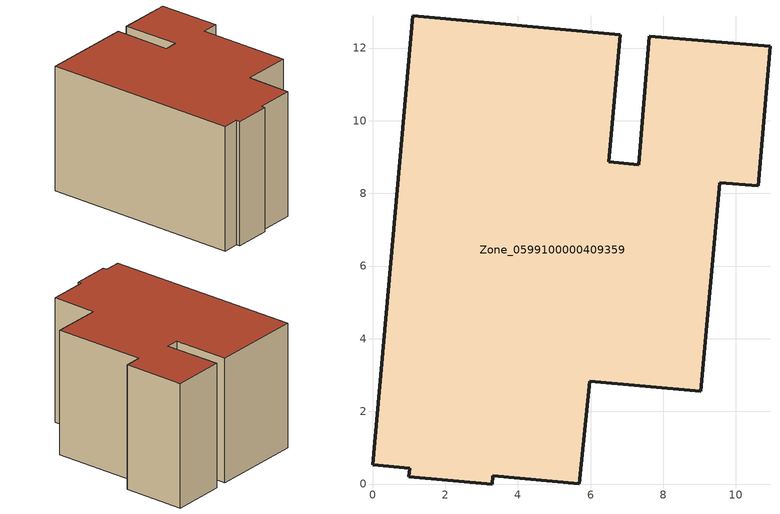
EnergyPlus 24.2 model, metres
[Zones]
Zone_0599100000409359
 floor ground (C_G): 5.69,0.01 3.31,0.23 3.29,0 1,0.2 1.02,0.43 0,0.53 1.1,12.88 6.82,12.37 6.5,8.87 7.33,8.79 7.62,12.33 10.94,12.05 10.61,8.21 9.56,8.29 9.04,2.55 5.98,2.83 z0
 wall outside (C_F): 10.61,8.21 10.94,12.05 7.62,12.33 7.33,8.79 6.5,8.87 6.82,12.37 1.1,12.88 0,0.53 1.02,0.43 1,0.2 3.29,0 3.31,0.23 5.69,0.01 5.98,2.83 9.04,2.55 9.56,8.29 10.61,8.21 z0:7.9
 roof outside (C_R): 9.04,2.55 9.56,8.29 10.61,8.21 10.94,12.05 7.62,12.33 7.33,8.79 6.5,8.87 6.82,12.37 1.1,12.88 0,0.53 1.02,0.43 1,0.2 3.29,0 3.31,0.23 5.69,0.01 5.98,2.83 z7.9
[BUILDING]
Pand.0599100000409359: North Axis=0; Terrain=City; Loads Convergence Tolerance Value=0.04; Temperature Convergence Tolerance Value=0.4; Solar Distribution=FullExterior; Maximum Number of Warmup Days=25; Minimum Number of Warmup Days=1
[Site:Location]
Rotterdam.The.Hague.AP_ZH_NLD Design_Conditions: Latitude=51.96; Longitude=4.45; Time Zone=1; Elevation=-4.5
[SITE:GROUNDTEMPERATURE:BUILDINGSURFACE]
18, 18, 18, 18, 18, 18, 18, 18, 18, 18, 18, 18
[MATERIAL] Thermal Absorptance=0.9; Solar Absorptance=0.7; Visible Absorptance=0.7
Name | Roughness | Thickness | Conductivity | Density | Specific Heat
G.TC.1992-2005 | MediumSmooth | 0.15 | 0.06 | 540 | 1210
F.TC.1992-2005 | Rough | 0.3 | 0.12 | 1920 | 840
R.TC.1992-2005 | MediumRough | 0.2 | 0.08 | 1500 | 1000
[CONSTRUCTION]
C_G: G.TC.1992-2005
C_F: F.TC.1992-2005
C_R: R.TC.1992-2005
[ZONE]
Zone_0599100000409359: Type=1; Multiplier=1; Ceiling Height=Autocalculate; Volume=Autocalculate; Floor Area=autocalculate; Part of Total Floor Area=Yes
[ZONEINFILTRATION:DESIGNFLOWRATE]
Infil_Zone_0599100000409359: Zone or ZoneList or Space or SpaceList=Zone_0599100000409359; Schedule=AlwaysOn; Design Flow Rate Calculation Method=Flow/Area; Flow Rate per Floor Area=0.0015; Constant Term Coefficient=1; Temperature Term Coefficient=0; Velocity Term Coefficient=0; Velocity Squared Term Coefficient=0
[HVACTEMPLATE:ZONE:IDEALLOADSAIRSYSTEM]
Zone_0599100000409359: Maximum Heating Supply Air Temperature=50; Minimum Cooling Supply Air Temperature=13; Maximum Heating Supply Air Humidity Ratio=0.0156; Minimum Cooling Supply Air Humidity Ratio=0.0077; Heating Limit=NoLimit; Cooling Limit=NoLimit; Dehumidification Control Type=ConstantSensibleHeatRatio; Cooling Sensible Heat Ratio=0.7; Dehumidification Setpoint=60; Humidification Control Type=None; Humidification Setpoint=30; Outdoor Air Method=None; Outdoor Air Flow Rate per Person=0.00944; Outdoor Air Flow Rate per Zone Floor Area=0; Outdoor Air Flow Rate per Zone=0; Demand Controlled Ventilation Type=None; Outdoor Air Economizer Type=NoEconomizer; Heat Recovery Type=None; Sensible Heat Recovery Effectiveness=0.7; Latent Heat Recovery Effectiveness=0.65
[ZONECONTROL:THERMOSTAT]
ThermostatControl_Zone_0599100000409359: Zone or ZoneList=Zone_0599100000409359; Control Type Schedule=DualSetpointControlType; Control 1=Thermostat_Zone_0599100000409359; Temperature Difference Between Cutout And Setpoint=0
[THERMOSTATSETPOINT:DUALSETPOINT]
Thermostat_Zone_0599100000409359: Heating Setpoint Temperature Schedule=HeatingSetpoint_Zone_0599100000409359; Cooling Setpoint Temperature Schedule=CoolingSetpoint_Zone_0599100000409359
[SCHEDULE:COMPACT]
HeatingSetpoint_Zone_0599100000409359: Through: 12/31, For: AllDays, Until: 24:00, 21
CoolingSetpoint_Zone_0599100000409359: Through: 12/31, For: AllDays, Until: 24:00, 24
DualSetpointControlType: Through: 12/31, For: AllDays, Until: 24:00, 4
AlwaysOn: Through: 12/31, For: AllDays, Until: 24:00, 1
